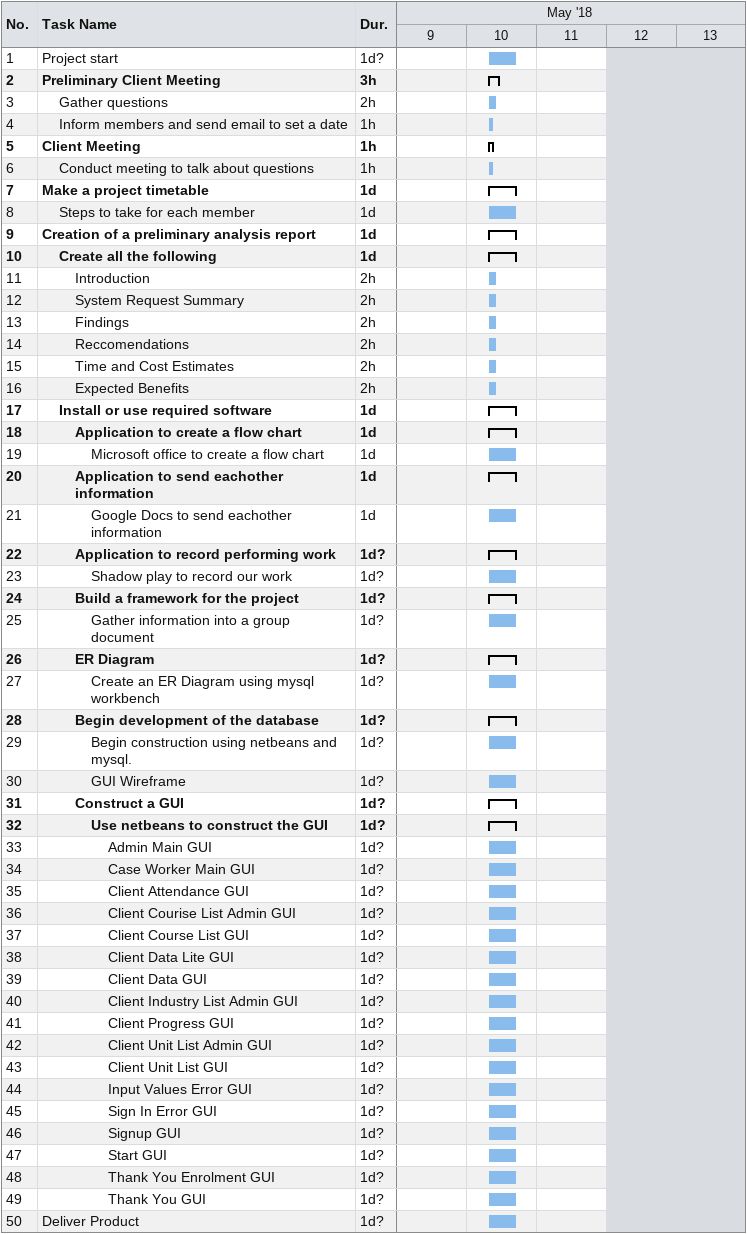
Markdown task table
| ID | Level | Task | Duration | Start | Finish |
|---|---|---|---|---|---|
| 1 | 1 | Project start | 1d? | 2018-05-10 | 2018-05-10 |
| 2 | 1 | **Preliminary Client Meeting** | 3h | 2018-05-10 | 2018-05-10 |
| 3 | 2 | Gather questions | 2h | 2018-05-10 | 2018-05-10 |
| 4 | 2 | Inform members and send email to set a date | 1h | 2018-05-10 | 2018-05-10 |
| 5 | 1 | **Client Meeting** | 1h | 2018-05-10 | 2018-05-10 |
| 6 | 2 | Conduct meeting to talk about questions | 1h | 2018-05-10 | 2018-05-10 |
| 7 | 1 | **Make a project timetable** | 1d | 2018-05-10 | 2018-05-10 |
| 8 | 2 | Steps to take for each member | 1d | 2018-05-10 | 2018-05-10 |
| 9 | 1 | **Creation of a preliminary analysis report** | 1d | 2018-05-10 | 2018-05-10 |
| 10 | 2 | **Create all the following** | 1d | 2018-05-10 | 2018-05-10 |
| 11 | 3 | Introduction | 2h | 2018-05-10 | 2018-05-10 |
| 12 | 3 | System Request Summary | 2h | 2018-05-10 | 2018-05-10 |
| 13 | 3 | Findings | 2h | 2018-05-10 | 2018-05-10 |
| 14 | 3 | Reccomendations | 2h | 2018-05-10 | 2018-05-10 |
| 15 | 3 | Time and Cost Estimates | 2h | 2018-05-10 | 2018-05-10 |
| 16 | 3 | Expected Benefits | 2h | 2018-05-10 | 2018-05-10 |
| 17 | 2 | **Install or use required software** | 1d | 2018-05-10 | 2018-05-10 |
| 18 | 3 | **Application to create a flow chart** | 1d | 2018-05-10 | 2018-05-10 |
| 19 | 4 | Microsoft office to create a flow chart | 1d | 2018-05-10 | 2018-05-10 |
| 20 | 3 | **Application to send eachother information** | 1d | 2018-05-10 | 2018-05-10 |
| 21 | 4 | Google Docs to send eachother information | 1d | 2018-05-10 | 2018-05-10 |
| 22 | 3 | **Application to record performing work** | 1d? | 2018-05-10 | 2018-05-10 |
| 23 | 4 | Shadow play to record our work | 1d? | 2018-05-10 | 2018-05-10 |
| 24 | 3 | **Build a framework for the project** | 1d? | 2018-05-10 | 2018-05-10 |
| 25 | 4 | Gather information into a group document | 1d? | 2018-05-10 | 2018-05-10 |
| 26 | 3 | **ER Diagram** | 1d? | 2018-05-10 | 2018-05-10 |
| 27 | 4 | Create an ER Diagram using mysql workbench | 1d? | 2018-05-10 | 2018-05-10 |
| 28 | 3 | **Begin development of the database** | 1d? | 2018-05-10 | 2018-05-10 |
| 29 | 4 | Begin construction using netbeans and mysql. | 1d? | 2018-05-10 | 2018-05-10 |
| 30 | 4 | GUI Wireframe | 1d? | 2018-05-10 | 2018-05-10 |
| 31 | 3 | **Construct a GUI** | 1d? | 2018-05-10 | 2018-05-10 |
| 32 | 4 | **Use netbeans to construct the GUI** | 1d? | 2018-05-10 | 2018-05-10 |
| 33 | 5 | Admin Main GUI | 1d? | 2018-05-10 | 2018-05-10 |
| 34 | 5 | Case Worker Main GUI | 1d? | 2018-05-10 | 2018-05-10 |
| 35 | 5 | Client Attendance GUI | 1d? | 2018-05-10 | 2018-05-10 |
| 36 | 5 | Client Courise List Admin GUI | 1d? | 2018-05-10 | 2018-05-10 |
| 37 | 5 | Client Course List GUI | 1d? | 2018-05-10 | 2018-05-10 |
| 38 | 5 | Client Data Lite GUI | 1d? | 2018-05-10 | 2018-05-10 |
| 39 | 5 | Client Data GUI | 1d? | 2018-05-10 | 2018-05-10 |
| 40 | 5 | Client Industry List Admin GUI | 1d? | 2018-05-10 | 2018-05-10 |
| 41 | 5 | Client Progress GUI | 1d? | 2018-05-10 | 2018-05-10 |
| 42 | 5 | Client Unit List Admin GUI | 1d? | 2018-05-10 | 2018-05-10 |
| 43 | 5 | Client Unit List GUI | 1d? | 2018-05-10 | 2018-05-10 |
| 44 | 5 | Input Values Error GUI | 1d? | 2018-05-10 | 2018-05-10 |
| 45 | 5 | Sign In Error GUI | 1d? | 2018-05-10 | 2018-05-10 |
| 46 | 5 | Signup GUI | 1d? | 2018-05-10 | 2018-05-10 |
| 47 | 5 | Start GUI | 1d? | 2018-05-10 | 2018-05-10 |
| 48 | 5 | Thank You Enrolment GUI | 1d? | 2018-05-10 | 2018-05-10 |
| 49 | 5 | Thank You GUI | 1d? | 2018-05-10 | 2018-05-10 |
| 50 | 1 | Deliver Product | 1d? | 2018-05-10 | 2018-05-10 |
